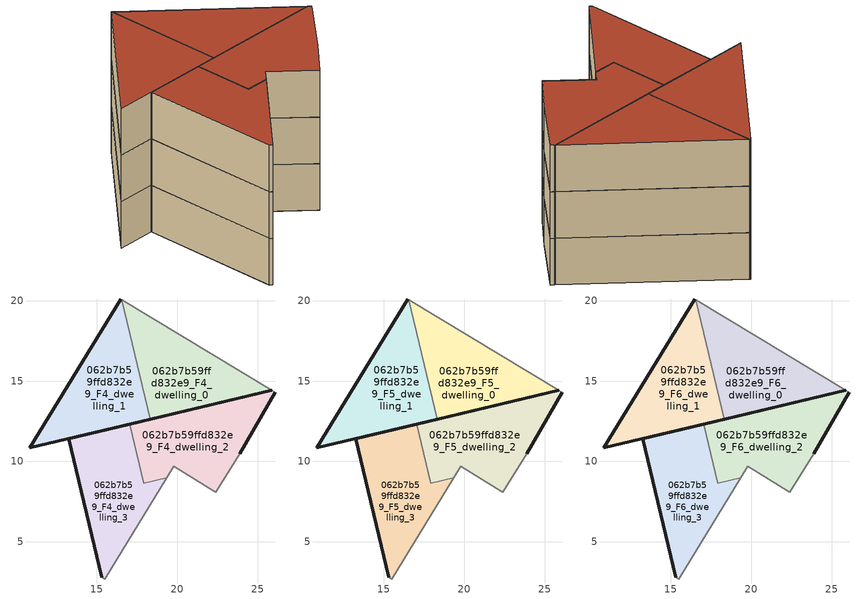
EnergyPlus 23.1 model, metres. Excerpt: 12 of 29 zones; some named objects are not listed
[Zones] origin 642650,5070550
062b7b59ffd832e9_F4_dwelling_0
 floor to 062b7b59ffd832e9_F3_dwelling_0 (EU_floor_Construction): 25.88,14.42 16.54,20.07 18.31,12.62 z12
 wall outside (EU_wall_Construction): 25.88,14.42 18.31,12.62 z12:15
 wall to 062b7b59ffd832e9_F4_dwelling_1 (EU_wall_Construction): 18.31,12.62 16.54,20.07 z12:15
 wall adiabatic (EU_wall_Construction): 16.54,20.07 25.88,14.42 z12:15
062b7b59ffd832e9_F4_dwelling_1
 floor to 062b7b59ffd832e9_F3_dwelling_1 (EU_floor_Construction): 18.31,12.62 16.54,20.07 16.49,20.1 10.83,10.85 z12
 wall outside (EU_wall_Construction): 18.31,12.62 10.83,10.85 16.49,20.1 z12:15
 wall adiabatic (EU_wall_Construction): 16.49,20.1 16.54,20.07 z12:15
062b7b59ffd832e9_F4_dwelling_2
 floor to 062b7b59ffd832e9_F3_dwelling_2 (EU_floor_Construction): 23.89,10.49 26.09,14.29 25.88,14.42 17.04,12.32 17.92,8.64 19.35,8.98 19.79,9.69 22.39,8.09 z12
 wall outside (EU_wall_Construction): 17.04,12.32 25.88,14.42 / 26.09,14.29 23.89,10.49 z12:15
 wall adiabatic (EU_wall_Construction): 25.88,14.42 26.09,14.29 / 23.89,10.49 22.39,8.09 19.79,9.69 19.35,8.98 z12:15
 wall to 062b7b59ffd832e9_F4_dwelling_3 (EU_wall_Construction): 19.35,8.98 17.92,8.64 17.04,12.32 z12:15
062b7b59ffd832e9_F4_dwelling_3
 floor to 062b7b59ffd832e9_F3_dwelling_3 (EU_floor_Construction): 15.48,2.69 19.35,8.98 17.92,8.64 17.04,12.32 13.25,11.42 15.31,2.8 z12
 wall outside (EU_wall_Construction): 15.31,2.8 13.25,11.42 17.04,12.32 z12:15
 wall adiabatic (EU_wall_Construction): 19.35,8.98 15.48,2.69 15.31,2.8 z12:15
062b7b59ffd832e9_F5_dwelling_0
 floor to 062b7b59ffd832e9_F4_dwelling_0 (EU_floor_Construction): 25.88,14.42 16.54,20.07 18.31,12.62 z15
 wall outside (EU_wall_Construction): 25.88,14.42 18.31,12.62 z15:18
 wall to 062b7b59ffd832e9_F5_dwelling_1 (EU_wall_Construction): 18.31,12.62 16.54,20.07 z15:18
 wall adiabatic (EU_wall_Construction): 16.54,20.07 25.88,14.42 z15:18
062b7b59ffd832e9_F5_dwelling_1
 floor to 062b7b59ffd832e9_F4_dwelling_1 (EU_floor_Construction): 18.31,12.62 16.54,20.07 16.49,20.1 10.83,10.85 z15
 wall outside (EU_wall_Construction): 18.31,12.62 10.83,10.85 16.49,20.1 z15:18
 wall adiabatic (EU_wall_Construction): 16.49,20.1 16.54,20.07 z15:18
062b7b59ffd832e9_F5_dwelling_2
 floor to 062b7b59ffd832e9_F4_dwelling_2 (EU_floor_Construction): 23.89,10.49 26.09,14.29 25.88,14.42 17.04,12.32 17.92,8.64 19.35,8.98 19.79,9.69 22.39,8.09 z15
 wall outside (EU_wall_Construction): 17.04,12.32 25.88,14.42 / 26.09,14.29 23.89,10.49 z15:18
 wall adiabatic (EU_wall_Construction): 25.88,14.42 26.09,14.29 / 23.89,10.49 22.39,8.09 19.79,9.69 19.35,8.98 z15:18
 wall to 062b7b59ffd832e9_F5_dwelling_3 (EU_wall_Construction): 19.35,8.98 17.92,8.64 17.04,12.32 z15:18
062b7b59ffd832e9_F5_dwelling_3
 floor to 062b7b59ffd832e9_F4_dwelling_3 (EU_floor_Construction): 15.48,2.69 19.35,8.98 17.92,8.64 17.04,12.32 13.25,11.42 15.31,2.8 z15
 wall outside (EU_wall_Construction): 15.31,2.8 13.25,11.42 17.04,12.32 z15:18
 wall adiabatic (EU_wall_Construction): 19.35,8.98 15.48,2.69 15.31,2.8 z15:18
062b7b59ffd832e9_F6_dwelling_0
 floor to 062b7b59ffd832e9_F5_dwelling_0 (EU_floor_Construction): 25.88,14.42 16.54,20.07 18.31,12.62 z18
 wall outside (EU_wall_Construction): 25.88,14.42 18.31,12.62 z18:21
 wall to 062b7b59ffd832e9_F6_dwelling_1 (EU_wall_Construction): 18.31,12.62 16.54,20.07 z18:21
 wall adiabatic (EU_wall_Construction): 16.54,20.07 25.88,14.42 z18:21
 roof outside (EU_roof_Construction): 25.88,14.42 18.31,12.62 16.54,20.07 z21
062b7b59ffd832e9_F6_dwelling_1
 floor to 062b7b59ffd832e9_F5_dwelling_1 (EU_floor_Construction): 18.31,12.62 16.54,20.07 16.49,20.1 10.83,10.85 z18
 wall outside (EU_wall_Construction): 18.31,12.62 10.83,10.85 16.49,20.1 z18:21
 wall adiabatic (EU_wall_Construction): 16.49,20.1 16.54,20.07 z18:21
 roof outside (EU_roof_Construction): 16.54,20.07 18.31,12.62 10.83,10.85 16.49,20.1 z21
062b7b59ffd832e9_F6_dwelling_2
 floor to 062b7b59ffd832e9_F5_dwelling_2 (EU_floor_Construction): 23.89,10.49 26.09,14.29 25.88,14.42 17.04,12.32 17.92,8.64 19.35,8.98 19.79,9.69 22.39,8.09 z18
 wall outside (EU_wall_Construction): 17.04,12.32 25.88,14.42 / 26.09,14.29 23.89,10.49 z18:21
 wall adiabatic (EU_wall_Construction): 25.88,14.42 26.09,14.29 / 23.89,10.49 22.39,8.09 19.79,9.69 19.35,8.98 z18:21
 wall to 062b7b59ffd832e9_F6_dwelling_3 (EU_wall_Construction): 19.35,8.98 17.92,8.64 17.04,12.32 z18:21
 roof outside (EU_roof_Construction): 26.09,14.29 23.89,10.49 22.39,8.09 19.79,9.69 19.35,8.98 17.92,8.64 17.04,12.32 25.88,14.42 z21
062b7b59ffd832e9_F6_dwelling_3
 floor to 062b7b59ffd832e9_F5_dwelling_3 (EU_floor_Construction): 15.48,2.69 19.35,8.98 17.92,8.64 17.04,12.32 13.25,11.42 15.31,2.8 z18
 wall outside (EU_wall_Construction): 15.31,2.8 13.25,11.42 17.04,12.32 z18:21
 wall adiabatic (EU_wall_Construction): 19.35,8.98 15.48,2.69 15.31,2.8 z18:21
 roof outside (EU_roof_Construction): 17.04,12.32 17.92,8.64 19.35,8.98 15.48,2.69 15.31,2.8 13.25,11.42 z21
[Building]
EU S2 Campaign: North Axis=0; Terrain=City; Solar Distribution=FullExterior
[Site:Location]
Lyon-Bron: Latitude=45.75; Longitude=5; Time Zone=1; Elevation=198
[SizingPeriod:WeatherFileDays]
AnnualSizingPeriod: Begin Month=1; Begin Day of Month=1; End Month=12; End Day of Month=31; Day of Week for Start Day=Monday; Use Weather File Daylight Saving Period=No; Use Weather File Rain and Snow Indicators=No
[MATERIAL]
EU_InternalMass_Material: Roughness=MediumRough; Thickness=0.1; Conductivity=1; Density=1800; Specific Heat=900; Thermal Absorptance=0.9; Solar Absorptance=0.7; Visible Absorptance=0.7
[MATERIAL:NOMASS] Roughness=MediumRough; Thermal Absorptance=0.9; Solar Absorptance=0.7; Visible Absorptance=0.7
Name | Thermal Resistance
EU_wall_NoMass | 0.776494
EU_roof_NoMass | 0.486893
EU_floor_NoMass | 0.421597
[CONSTRUCTION]
EU_wall_Construction: EU_wall_NoMass
EU_roof_Construction: EU_roof_NoMass
EU_floor_Construction: EU_floor_NoMass
EU_InternalMass_Construction: EU_InternalMass_Material
[ZONE] Type=1; Multiplier=1; Ceiling Height=autocalculate; Floor Area=autocalculate; Part of Total Floor Area=Yes
Name | Volume
062b7b59ffd832e9_F4_dwelling_0; 062b7b59ffd832e9_F5_dwelling_0; 062b7b59ffd832e9_F6_dwelling_0 | 89.2573
062b7b59ffd832e9_F4_dwelling_1; 062b7b59ffd832e9_F5_dwelling_1; 062b7b59ffd832e9_F6_dwelling_1 | 89.2471
062b7b59ffd832e9_F4_dwelling_2; 062b7b59ffd832e9_F5_dwelling_2; 062b7b59ffd832e9_F6_dwelling_2 | 92.9656
062b7b59ffd832e9_F4_dwelling_3; 062b7b59ffd832e9_F5_dwelling_3; 062b7b59ffd832e9_F6_dwelling_3 | 87.4087
[INTERNALMASS] Construction=EU_InternalMass_Construction
Name | Zone or ZoneList | Surface Area
062b7b59ffd832e9_F4_dwelling_0_EU_InternalMass | 062b7b59ffd832e9_F4_dwelling_0 | 37.1888
062b7b59ffd832e9_F4_dwelling_1_EU_InternalMass | 062b7b59ffd832e9_F4_dwelling_1 | 37.1834
062b7b59ffd832e9_F4_dwelling_2_EU_InternalMass | 062b7b59ffd832e9_F4_dwelling_2 | 37.1874
062b7b59ffd832e9_F4_dwelling_3_EU_InternalMass | 062b7b59ffd832e9_F4_dwelling_3 | 37.1889
062b7b59ffd832e9_F5_dwelling_0_EU_InternalMass | 062b7b59ffd832e9_F5_dwelling_0 | 37.1888
062b7b59ffd832e9_F5_dwelling_1_EU_InternalMass | 062b7b59ffd832e9_F5_dwelling_1 | 37.1834
062b7b59ffd832e9_F5_dwelling_2_EU_InternalMass | 062b7b59ffd832e9_F5_dwelling_2 | 37.1874
062b7b59ffd832e9_F5_dwelling_3_EU_InternalMass | 062b7b59ffd832e9_F5_dwelling_3 | 37.1889
062b7b59ffd832e9_F6_dwelling_0_EU_InternalMass | 062b7b59ffd832e9_F6_dwelling_0 | 37.1888
062b7b59ffd832e9_F6_dwelling_1_EU_InternalMass | 062b7b59ffd832e9_F6_dwelling_1 | 37.1834
062b7b59ffd832e9_F6_dwelling_2_EU_InternalMass | 062b7b59ffd832e9_F6_dwelling_2 | 37.1874
062b7b59ffd832e9_F6_dwelling_3_EU_InternalMass | 062b7b59ffd832e9_F6_dwelling_3 | 37.1889
[OTHEREQUIPMENT] Fuel Type=Electricity; Design Level Calculation Method=Watts/Area; Power per Zone Floor Area=1; Fraction Latent=0; Fraction Radiant=0; Fraction Lost=0; Carbon Dioxide Generation Rate=0; EndUse Subcategory=EU_Step8_InternalGains
Name | Zone or ZoneList or Space or SpaceList | Schedule
EU_Step8_InternalGain_062b7b59ffd832e9_F4_dwelling_0_f000 | 062b7b59ffd832e9_F4_dwelling_0 | EU_Step8_GainSchedule_062b7b59ffd832e9_F4_dwelling_0_f000
EU_Step8_InternalGain_062b7b59ffd832e9_F4_dwelling_1_f000 | 062b7b59ffd832e9_F4_dwelling_1 | EU_Step8_GainSchedule_062b7b59ffd832e9_F4_dwelling_1_f000
EU_Step8_InternalGain_062b7b59ffd832e9_F4_dwelling_2_f000 | 062b7b59ffd832e9_F4_dwelling_2 | EU_Step8_GainSchedule_062b7b59ffd832e9_F4_dwelling_2_f000
EU_Step8_InternalGain_062b7b59ffd832e9_F4_dwelling_3_f000 | 062b7b59ffd832e9_F4_dwelling_3 | EU_Step8_GainSchedule_062b7b59ffd832e9_F4_dwelling_3_f000
EU_Step8_InternalGain_062b7b59ffd832e9_F5_dwelling_0_f000 | 062b7b59ffd832e9_F5_dwelling_0 | EU_Step8_GainSchedule_062b7b59ffd832e9_F5_dwelling_0_f000
EU_Step8_InternalGain_062b7b59ffd832e9_F5_dwelling_1_f000 | 062b7b59ffd832e9_F5_dwelling_1 | EU_Step8_GainSchedule_062b7b59ffd832e9_F5_dwelling_1_f000
EU_Step8_InternalGain_062b7b59ffd832e9_F5_dwelling_2_f000 | 062b7b59ffd832e9_F5_dwelling_2 | EU_Step8_GainSchedule_062b7b59ffd832e9_F5_dwelling_2_f000
EU_Step8_InternalGain_062b7b59ffd832e9_F5_dwelling_3_f000 | 062b7b59ffd832e9_F5_dwelling_3 | EU_Step8_GainSchedule_062b7b59ffd832e9_F5_dwelling_3_f000
EU_Step8_InternalGain_062b7b59ffd832e9_F6_dwelling_0_f000 | 062b7b59ffd832e9_F6_dwelling_0 | EU_Step8_GainSchedule_062b7b59ffd832e9_F6_dwelling_0_f000
EU_Step8_InternalGain_062b7b59ffd832e9_F6_dwelling_1_f000 | 062b7b59ffd832e9_F6_dwelling_1 | EU_Step8_GainSchedule_062b7b59ffd832e9_F6_dwelling_1_f000
EU_Step8_InternalGain_062b7b59ffd832e9_F6_dwelling_2_f000 | 062b7b59ffd832e9_F6_dwelling_2 | EU_Step8_GainSchedule_062b7b59ffd832e9_F6_dwelling_2_f000
EU_Step8_InternalGain_062b7b59ffd832e9_F6_dwelling_3_f000 | 062b7b59ffd832e9_F6_dwelling_3 | EU_Step8_GainSchedule_062b7b59ffd832e9_F6_dwelling_3_f000
[ZONEVENTILATION:DESIGNFLOWRATE] Schedule=EU_AlwaysOn; Design Flow Rate Calculation Method=AirChanges/Hour; Air Changes per Hour=0.693814; Ventilation Type=Natural; Fan Pressure Rise=0; Fan Total Efficiency=1; Constant Term Coefficient=1; Temperature Term Coefficient=0; Velocity Term Coefficient=0; Velocity Squared Term Coefficient=0; Minimum Indoor Temperature=-100; Maximum Indoor Temperature=100; Delta Temperature=-100; Minimum Outdoor Temperature=-100; Maximum Outdoor Temperature=100; Maximum Wind Speed=40
Name | Zone or ZoneList or Space or SpaceList
EU_ConstantAir_062b7b59ffd832e9_F4_dwelling_0 | 062b7b59ffd832e9_F4_dwelling_0
EU_ConstantAir_062b7b59ffd832e9_F4_dwelling_1 | 062b7b59ffd832e9_F4_dwelling_1
EU_ConstantAir_062b7b59ffd832e9_F4_dwelling_2 | 062b7b59ffd832e9_F4_dwelling_2
EU_ConstantAir_062b7b59ffd832e9_F4_dwelling_3 | 062b7b59ffd832e9_F4_dwelling_3
EU_ConstantAir_062b7b59ffd832e9_F5_dwelling_0 | 062b7b59ffd832e9_F5_dwelling_0
EU_ConstantAir_062b7b59ffd832e9_F5_dwelling_1 | 062b7b59ffd832e9_F5_dwelling_1
EU_ConstantAir_062b7b59ffd832e9_F5_dwelling_2 | 062b7b59ffd832e9_F5_dwelling_2
EU_ConstantAir_062b7b59ffd832e9_F5_dwelling_3 | 062b7b59ffd832e9_F5_dwelling_3
EU_ConstantAir_062b7b59ffd832e9_F6_dwelling_0 | 062b7b59ffd832e9_F6_dwelling_0
EU_ConstantAir_062b7b59ffd832e9_F6_dwelling_1 | 062b7b59ffd832e9_F6_dwelling_1
EU_ConstantAir_062b7b59ffd832e9_F6_dwelling_2 | 062b7b59ffd832e9_F6_dwelling_2
EU_ConstantAir_062b7b59ffd832e9_F6_dwelling_3 | 062b7b59ffd832e9_F6_dwelling_3
[HVACTEMPLATE:ZONE:IDEALLOADSAIRSYSTEM] System Availability Schedule=EU_AlwaysOn; Maximum Heating Supply Air Temperature=50; Minimum Cooling Supply Air Temperature=13; Maximum Heating Supply Air Humidity Ratio=0.0156; Minimum Cooling Supply Air Humidity Ratio=0.0077; Heating Limit=NoLimit; Cooling Limit=NoLimit; Heating Availability Schedule=EU_AlwaysOn; Cooling Availability Schedule=EU_CoolingOff; Dehumidification Control Type=ConstantSensibleHeatRatio; Cooling Sensible Heat Ratio=0.7; Dehumidification Setpoint=60; Humidification Control Type=None; Humidification Setpoint=30; Outdoor Air Method=None; Outdoor Air Flow Rate per Person=0.00944; Outdoor Air Flow Rate per Zone Floor Area=0; Outdoor Air Flow Rate per Zone=0; Demand Controlled Ventilation Type=None; Outdoor Air Economizer Type=NoEconomizer; Heat Recovery Type=None; Sensible Heat Recovery Effectiveness=0.7; Latent Heat Recovery Effectiveness=0.65
Name | Template Thermostat
062b7b59ffd832e9_F4_dwelling_0 | EU_HeatOnly_062b7b59ffd832e9_F4_dwelling_0
062b7b59ffd832e9_F4_dwelling_1 | EU_HeatOnly_062b7b59ffd832e9_F4_dwelling_1
062b7b59ffd832e9_F4_dwelling_2 | EU_HeatOnly_062b7b59ffd832e9_F4_dwelling_2
062b7b59ffd832e9_F4_dwelling_3 | EU_HeatOnly_062b7b59ffd832e9_F4_dwelling_3
062b7b59ffd832e9_F5_dwelling_0 | EU_HeatOnly_062b7b59ffd832e9_F5_dwelling_0
062b7b59ffd832e9_F5_dwelling_1 | EU_HeatOnly_062b7b59ffd832e9_F5_dwelling_1
062b7b59ffd832e9_F5_dwelling_2 | EU_HeatOnly_062b7b59ffd832e9_F5_dwelling_2
062b7b59ffd832e9_F5_dwelling_3 | EU_HeatOnly_062b7b59ffd832e9_F5_dwelling_3
062b7b59ffd832e9_F6_dwelling_0 | EU_HeatOnly_062b7b59ffd832e9_F6_dwelling_0
062b7b59ffd832e9_F6_dwelling_1 | EU_HeatOnly_062b7b59ffd832e9_F6_dwelling_1
062b7b59ffd832e9_F6_dwelling_2 | EU_HeatOnly_062b7b59ffd832e9_F6_dwelling_2
062b7b59ffd832e9_F6_dwelling_3 | EU_HeatOnly_062b7b59ffd832e9_F6_dwelling_3
[SIZING:ZONE] Zone Cooling Design Supply Air Temperature Input Method=SupplyAirTemperature; Zone Cooling Design Supply Air Temperature=13; Zone Heating Design Supply Air Temperature Input Method=SupplyAirTemperature; Zone Heating Design Supply Air Temperature=50; Zone Cooling Design Supply Air Humidity Ratio=0.008; Zone Heating Design Supply Air Humidity Ratio=0.008; Cooling Design Air Flow Method=DesignDay; Cooling Design Air Flow Rate=0; Cooling Minimum Air Flow per Zone Floor Area=0.000762; Cooling Minimum Air Flow=0; Cooling Minimum Air Flow Fraction=0.2; Heating Design Air Flow Method=DesignDay; Heating Design Air Flow Rate=0; Heating Maximum Air Flow per Zone Floor Area=0.002032; Heating Maximum Air Flow=0.141576; Heating Maximum Air Flow Fraction=0.3; Account for Dedicated Outdoor Air System=No; Dedicated Outdoor Air System Control Strategy=NeutralSupplyAir; Dedicated Outdoor Air Low Setpoint Temperature for Design=autosize; Dedicated Outdoor Air High Setpoint Temperature for Design=autosize; Zone Load Sizing Method=Sensible Load Only No Latent Load; Zone Latent Cooling Design Supply Air Humidity Ratio Input Method=HumidityRatioDifference; Zone Cooling Design Supply Air Humidity Ratio Difference=0.005; Zone Latent Heating Design Supply Air Humidity Ratio Input Method=HumidityRatioDifference; Zone Humidification Design Supply Air Humidity Ratio Difference=0.005
062b7b59ffd832e9_F4_dwelling_0; 062b7b59ffd832e9_F4_dwelling_1; 062b7b59ffd832e9_F4_dwelling_2; 062b7b59ffd832e9_F4_dwelling_3; 062b7b59ffd832e9_F5_dwelling_0; 062b7b59ffd832e9_F5_dwelling_1; 062b7b59ffd832e9_F5_dwelling_2; 062b7b59ffd832e9_F5_dwelling_3; 062b7b59ffd832e9_F6_dwelling_0; 062b7b59ffd832e9_F6_dwelling_1; 062b7b59ffd832e9_F6_dwelling_2; 062b7b59ffd832e9_F6_dwelling_3
[SCHEDULE:CONSTANT]
Name | Hourly Value
EU_AlwaysOn | 1
EU_CoolingOff | 0
[SCHEDULE:FILE] Column Number=1; Rows to Skip at Top=0; Number of Hours of Data=8760; Column Separator=Comma; Interpolate to Timestep=No; Minutes per Item=60; Adjust Schedule for Daylight Savings=Yes
Name | File
EU_Step8_GainSchedule_062b7b59ffd832e9_F4_dwelling_0_f000 | ../../schedules/062b7b59ffd832e9/062b7b59ffd832e9_F4_dwelling_0_f000_gain.csv
EU_Step8_GainSchedule_062b7b59ffd832e9_F4_dwelling_1_f000 | ../../schedules/062b7b59ffd832e9/062b7b59ffd832e9_F4_dwelling_1_f000_gain.csv
EU_Step8_GainSchedule_062b7b59ffd832e9_F4_dwelling_2_f000 | ../../schedules/062b7b59ffd832e9/062b7b59ffd832e9_F4_dwelling_2_f000_gain.csv
EU_Step8_GainSchedule_062b7b59ffd832e9_F4_dwelling_3_f000 | ../../schedules/062b7b59ffd832e9/062b7b59ffd832e9_F4_dwelling_3_f000_gain.csv
EU_Step8_GainSchedule_062b7b59ffd832e9_F5_dwelling_0_f000 | ../../schedules/062b7b59ffd832e9/062b7b59ffd832e9_F5_dwelling_0_f000_gain.csv
EU_Step8_GainSchedule_062b7b59ffd832e9_F5_dwelling_1_f000 | ../../schedules/062b7b59ffd832e9/062b7b59ffd832e9_F5_dwelling_1_f000_gain.csv
EU_Step8_GainSchedule_062b7b59ffd832e9_F5_dwelling_2_f000 | ../../schedules/062b7b59ffd832e9/062b7b59ffd832e9_F5_dwelling_2_f000_gain.csv
EU_Step8_GainSchedule_062b7b59ffd832e9_F5_dwelling_3_f000 | ../../schedules/062b7b59ffd832e9/062b7b59ffd832e9_F5_dwelling_3_f000_gain.csv
EU_Step8_GainSchedule_062b7b59ffd832e9_F6_dwelling_0_f000 | ../../schedules/062b7b59ffd832e9/062b7b59ffd832e9_F6_dwelling_0_f000_gain.csv
EU_Step8_GainSchedule_062b7b59ffd832e9_F6_dwelling_1_f000 | ../../schedules/062b7b59ffd832e9/062b7b59ffd832e9_F6_dwelling_1_f000_gain.csv
EU_Step8_GainSchedule_062b7b59ffd832e9_F6_dwelling_2_f000 | ../../schedules/062b7b59ffd832e9/062b7b59ffd832e9_F6_dwelling_2_f000_gain.csv
EU_Step8_GainSchedule_062b7b59ffd832e9_F6_dwelling_3_f000 | ../../schedules/062b7b59ffd832e9/062b7b59ffd832e9_F6_dwelling_3_f000_gain.csv
